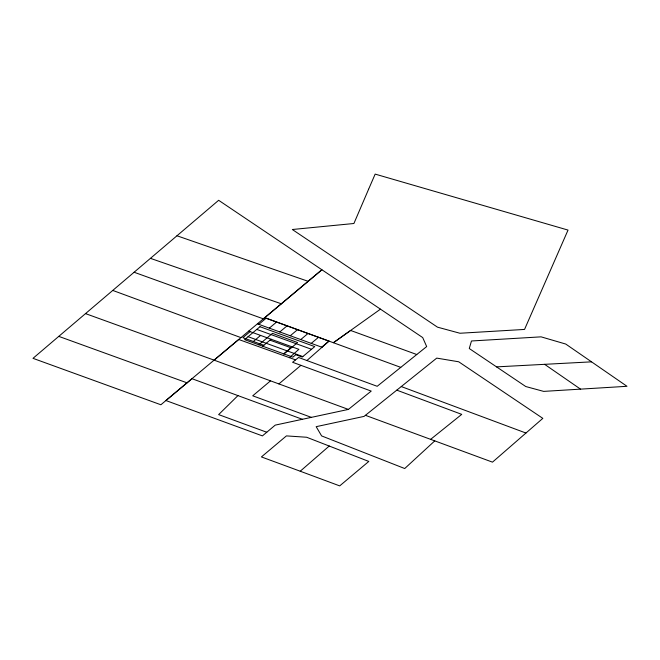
<?xml version="1.0" encoding="UTF-8"?>
<svg xmlns="http://www.w3.org/2000/svg" width="660" height="660" viewBox="0 0 660 660"><rect width="100%" height="100%" fill="white"/><g stroke="black" fill="none" stroke-linecap="round" stroke-linejoin="round"><path stroke-width="0.99" d="M237.946 395.604L218.633 414.604L266.764 432.242M434.775 440.872L404.72 468.534L321.61 435.913L316.173 426.673L364.064 416.394L436.738 358.108L458.716 361.787L542.833 418.358L492.484 462.148L365.425 415.322M289.426 357.662L298.897 349.33L248.729 331.114M306.9 360.541L328.985 341.104L266.071 318.26L258.819 324.332M300.234 471.223L339.702 485.892L368.808 461.439L306.636 437.25L286.423 435.897L261.418 456.926L300.234 471.223L329.274 445.987M58.773 336.369L33 358.339L160.883 404.77L238.714 339.487L295.573 359.873L298.559 357.481L377.19 386.298L426.673 346.566L422.705 337.573L218.65 200.293L58.773 336.369L187.027 382.841M278.916 383.914L300.927 365.335M270.526 380.845L252.73 395.81L311.371 417.367M85.552 313.624L214.087 360.137L321.923 269.75L263.373 318.854L134.12 272.25M250.115 331.617L242.855 337.681L263.835 345.296M253.349 341.492L260.601 335.42M269.305 328.135L276.557 322.072M258.811 344.8L272.481 333.358L297.594 342.54L283.973 353.933M262.729 346.219L271.087 339.232M279.79 331.947L287.042 325.875M290.276 335.75L297.528 329.686M283.701 353.834L290.953 347.77L269.981 340.147M300.762 339.562L308.014 333.49M311.248 343.373L318.5 337.301M321.733 347.176L328.985 341.113M295.573 359.873L292.578 362.274L371.217 391.091L348.397 409.414L275.228 425.122L262.424 435.897L165.916 400.537L191.969 378.7L302.371 419.29M430.633 439.345L461.736 414.364L396.8 390.159M380.474 309.152L333.399 342.721L264.817 317.65M580.528 389.136L543.659 391.388L525.772 386.537L469.268 348.521L471.471 340.981L541.084 336.847L565.744 344.05L627 386.298L580.528 389.136L544.624 364.328M496.551 366.877L591.533 361.845M176.962 235.768L308.121 281.308M150.463 258.357L281.308 303.781M416.765 354.519L350.608 330.454L333.399 342.721L400.768 367.364M257.433 323.829L321.981 347.267M256.781 329.406L311.528 349.288M248.069 336.691L302.825 356.573M214.087 360.137L348.397 409.414M112.786 290.433L240.95 337.623M401.272 386.562L525.946 433.034M368.602 189.247L353.909 223.501L292.33 229.507L437.481 327.154L459.946 333.25L524.543 329.431L568.029 230.084L375.161 174.108L368.602 189.247M259.999 326.716L244.571 339.628L292.858 357.159L295.779 354.717L302.239 357.06L314.746 346.599L259.999 326.716"/></g></svg>
